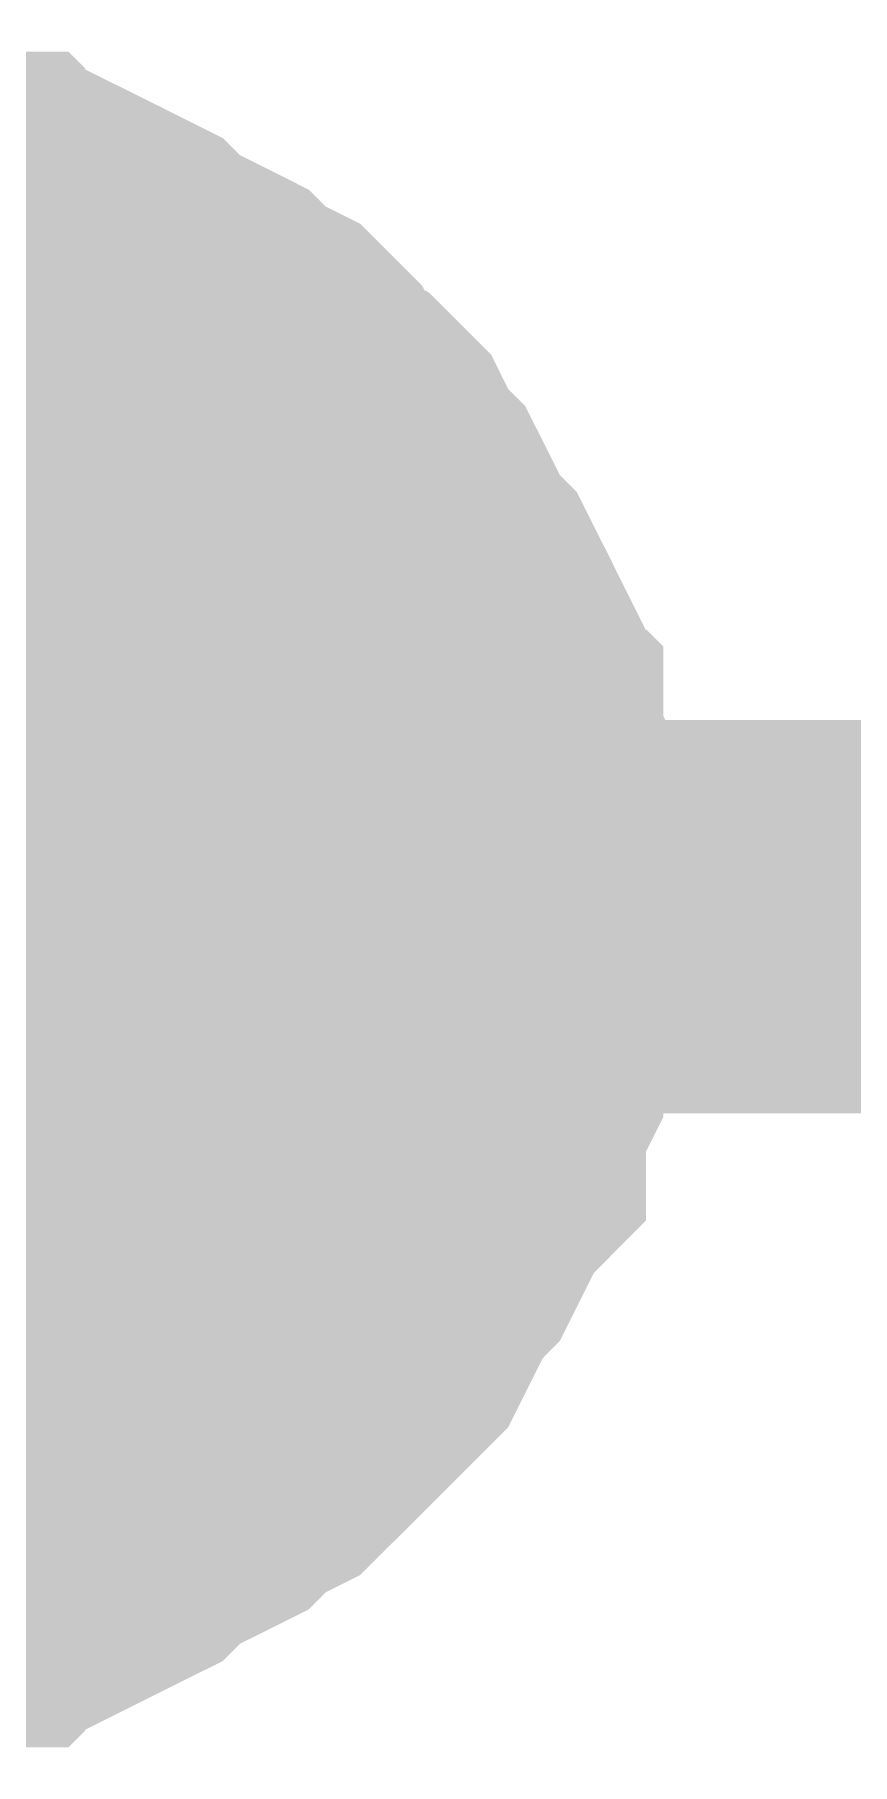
# Model space of a CAD drawing. Header units: inches. Extents: x 0 to 841, y 0 to 594.
# Drawn here: x 425.175 to 425.798, y 201.839 to 203.158 of the extents above; entities that cross this region are included whole.
import ezdxf

# ---------------------------------------------------------------- set-up
doc = ezdxf.new("R2010")
doc.units = ezdxf.units.IN
doc.layers.add('Sheet', color=255, linetype='Continuous')

msp = doc.modelspace()

# ---------------------------------------------------------------- linework, layer by layer
at = {"layer": 'Sheet'}
for points in [[(425.0076, 203.0084, 0.2997, 0.2997, 0), (425.0337, 203.0084, 0.2997, 0.2997, 0), (425.0599, 203.0084, 0.2997, 0.2997, 0), (425.086, 203.0084, 0.2997, 0.2997, 0), (425.1121, 202.9953, 0.2997, 0.2997, 0), (425.1383, 202.9953, 0.2997, 0.2997, 0), (425.1513, 202.9822, 0.2997, 0.2997, 0), (425.1774, 202.9822, 0.2997, 0.2997, 0), (425.2036, 202.9692, 0.2997, 0.2997, 0), (425.2297, 202.9561, 0.2997, 0.2997, 0), (425.2428, 202.943, 0.2997, 0.2997, 0), (425.2689, 202.93, 0.2997, 0.2997, 0), (425.295, 202.9169, 0.2997, 0.2997, 0), (425.3081, 202.9038, 0.2997, 0.2997, 0), (425.3342, 202.8908, 0.2997, 0.2997, 0), (425.3473, 202.8777, 0.2997, 0.2997, 0), (425.3604, 202.8516, 0.2997, 0.2997, 0), (425.3865, 202.8385, 0.2997, 0.2997, 0), (425.3996, 202.8254, 0.2997, 0.2997, 0), (425.4126, 202.7993, 0.2997, 0.2997, 0), (425.4257, 202.7862, 0.2997, 0.2997, 0), (425.4388, 202.7601, 0.2997, 0.2997, 0), (425.4518, 202.734, 0.2997, 0.2997, 0), (425.4649, 202.7209, 0.2997, 0.2997, 0), (425.478, 202.6948, 0.2997, 0.2997, 0), (425.491, 202.6687, 0.2997, 0.2997, 0), (425.491, 202.6425, 0.2997, 0.2997, 0), (425.5041, 202.6295, 0.2997, 0.2997, 0), (425.5041, 202.6033, 0.2997, 0.2997, 0), (425.5172, 202.5772, 0.2997, 0.2997, 0), (425.5172, 202.5511, 0.2997, 0.2997, 0), (425.5172, 202.5249, 0.2997, 0.2997, 0), (425.5172, 202.4988, 0.2997, 0.2997, 0)], [(425.0076, 203.0084, 0.2997, 0.2997, 0), (425.0337, 203.0084, 0.2997, 0.2997, 0), (425.0599, 203.0084, 0.2997, 0.2997, 0), (425.086, 203.0084, 0.2997, 0.2997, 0), (425.1121, 202.9953, 0.2997, 0.2997, 0), (425.1383, 202.9953, 0.2997, 0.2997, 0), (425.1513, 202.9822, 0.2997, 0.2997, 0), (425.1774, 202.9822, 0.2997, 0.2997, 0), (425.2036, 202.9692, 0.2997, 0.2997, 0), (425.2297, 202.9561, 0.2997, 0.2997, 0), (425.2428, 202.943, 0.2997, 0.2997, 0), (425.2689, 202.93, 0.2997, 0.2997, 0), (425.295, 202.9169, 0.2997, 0.2997, 0), (425.3081, 202.9038, 0.2997, 0.2997, 0), (425.3342, 202.8908, 0.2997, 0.2997, 0), (425.3473, 202.8777, 0.2997, 0.2997, 0), (425.3604, 202.8516, 0.2997, 0.2997, 0), (425.3865, 202.8385, 0.2997, 0.2997, 0), (425.3996, 202.8254, 0.2997, 0.2997, 0), (425.4126, 202.7993, 0.2997, 0.2997, 0), (425.4257, 202.7862, 0.2997, 0.2997, 0), (425.4388, 202.7601, 0.2997, 0.2997, 0), (425.4518, 202.734, 0.2997, 0.2997, 0), (425.4649, 202.7209, 0.2997, 0.2997, 0), (425.478, 202.6948, 0.2997, 0.2997, 0), (425.491, 202.6687, 0.2997, 0.2997, 0), (425.491, 202.6425, 0.2997, 0.2997, 0), (425.5041, 202.6295, 0.2997, 0.2997, 0), (425.5041, 202.6033, 0.2997, 0.2997, 0), (425.5172, 202.5772, 0.2997, 0.2997, 0), (425.5172, 202.5511, 0.2997, 0.2997, 0), (425.5172, 202.5249, 0.2997, 0.2997, 0), (425.5172, 202.4988, 0.2997, 0.2997, 0)], [(425.0076, 203.0084, 0.2997, 0.2997, 0), (425.0337, 203.0084, 0.2997, 0.2997, 0), (425.0599, 203.0084, 0.2997, 0.2997, 0), (425.086, 203.0084, 0.2997, 0.2997, 0), (425.1121, 202.9953, 0.2997, 0.2997, 0), (425.1383, 202.9953, 0.2997, 0.2997, 0), (425.1513, 202.9822, 0.2997, 0.2997, 0), (425.1774, 202.9822, 0.2997, 0.2997, 0), (425.2036, 202.9692, 0.2997, 0.2997, 0), (425.2297, 202.9561, 0.2997, 0.2997, 0), (425.2428, 202.943, 0.2997, 0.2997, 0), (425.2689, 202.93, 0.2997, 0.2997, 0), (425.295, 202.9169, 0.2997, 0.2997, 0), (425.3081, 202.9038, 0.2997, 0.2997, 0), (425.3342, 202.8908, 0.2997, 0.2997, 0), (425.3473, 202.8777, 0.2997, 0.2997, 0), (425.3604, 202.8516, 0.2997, 0.2997, 0), (425.3865, 202.8385, 0.2997, 0.2997, 0), (425.3996, 202.8254, 0.2997, 0.2997, 0), (425.4126, 202.7993, 0.2997, 0.2997, 0), (425.4257, 202.7862, 0.2997, 0.2997, 0), (425.4388, 202.7601, 0.2997, 0.2997, 0), (425.4518, 202.734, 0.2997, 0.2997, 0), (425.4649, 202.7209, 0.2997, 0.2997, 0), (425.478, 202.6948, 0.2997, 0.2997, 0), (425.491, 202.6687, 0.2997, 0.2997, 0), (425.491, 202.6425, 0.2997, 0.2997, 0), (425.5041, 202.6295, 0.2997, 0.2997, 0), (425.5041, 202.6033, 0.2997, 0.2997, 0), (425.5172, 202.5772, 0.2997, 0.2997, 0), (425.5172, 202.5511, 0.2997, 0.2997, 0), (425.5172, 202.5249, 0.2997, 0.2997, 0), (425.5172, 202.4988, 0.2997, 0.2997, 0)], [(425.0076, 203.0084, 0.2997, 0.2997, 0), (425.0337, 203.0084, 0.2997, 0.2997, 0), (425.0599, 203.0084, 0.2997, 0.2997, 0), (425.086, 203.0084, 0.2997, 0.2997, 0), (425.1121, 202.9953, 0.2997, 0.2997, 0), (425.1383, 202.9953, 0.2997, 0.2997, 0), (425.1513, 202.9822, 0.2997, 0.2997, 0), (425.1774, 202.9822, 0.2997, 0.2997, 0), (425.2036, 202.9692, 0.2997, 0.2997, 0), (425.2297, 202.9561, 0.2997, 0.2997, 0), (425.2428, 202.943, 0.2997, 0.2997, 0), (425.2689, 202.93, 0.2997, 0.2997, 0), (425.295, 202.9169, 0.2997, 0.2997, 0), (425.3081, 202.9038, 0.2997, 0.2997, 0), (425.3342, 202.8908, 0.2997, 0.2997, 0), (425.3473, 202.8777, 0.2997, 0.2997, 0), (425.3604, 202.8516, 0.2997, 0.2997, 0), (425.3865, 202.8385, 0.2997, 0.2997, 0), (425.3996, 202.8254, 0.2997, 0.2997, 0), (425.4126, 202.7993, 0.2997, 0.2997, 0), (425.4257, 202.7862, 0.2997, 0.2997, 0), (425.4388, 202.7601, 0.2997, 0.2997, 0), (425.4518, 202.734, 0.2997, 0.2997, 0), (425.4649, 202.7209, 0.2997, 0.2997, 0), (425.478, 202.6948, 0.2997, 0.2997, 0), (425.491, 202.6687, 0.2997, 0.2997, 0), (425.491, 202.6425, 0.2997, 0.2997, 0), (425.5041, 202.6295, 0.2997, 0.2997, 0), (425.5041, 202.6033, 0.2997, 0.2997, 0), (425.5172, 202.5772, 0.2997, 0.2997, 0), (425.5172, 202.5511, 0.2997, 0.2997, 0), (425.5172, 202.5249, 0.2997, 0.2997, 0), (425.5172, 202.4988, 0.2997, 0.2997, 0)], [(425.1121, 202.9953, 0.0991, 0.0991, 0), (425.1383, 202.9953, 0.0991, 0.0991, 0), (425.1513, 202.9822, 0.0991, 0.0991, 0), (425.1774, 202.9822, 0.0991, 0.0991, 0), (425.2036, 202.9692, 0.0991, 0.0991, 0), (425.2297, 202.9561, 0.0991, 0.0991, 0), (425.2428, 202.943, 0.0991, 0.0991, 0), (425.2689, 202.93, 0.0991, 0.0991, 0), (425.295, 202.9169, 0.0991, 0.0991, 0), (425.3081, 202.9038, 0.0991, 0.0991, 0), (425.3342, 202.8908, 0.0991, 0.0991, 0), (425.3473, 202.8777, 0.0991, 0.0991, 0), (425.3604, 202.8516, 0.0991, 0.0991, 0), (425.3865, 202.8385, 0.0991, 0.0991, 0), (425.3996, 202.8254, 0.0991, 0.0991, 0), (425.4126, 202.7993, 0.0991, 0.0991, 0), (425.4257, 202.7862, 0.0991, 0.0991, 0), (425.4388, 202.7601, 0.0991, 0.0991, 0), (425.4518, 202.734, 0.0991, 0.0991, 0), (425.4649, 202.7209, 0.0991, 0.0991, 0), (425.478, 202.6948, 0.0991, 0.0991, 0), (425.491, 202.6687, 0.0991, 0.0991, 0), (425.491, 202.6425, 0.0991, 0.0991, 0), (425.5041, 202.6295, 0.0991, 0.0991, 0), (425.5041, 202.6033, 0.0991, 0.0991, 0), (425.5172, 202.5772, 0.0991, 0.0991, 0), (425.5172, 202.5511, 0.0991, 0.0991, 0), (425.5172, 202.5249, 0.0991, 0.0991, 0), (425.5172, 202.4988, 0.0991, 0.0991, 0)], [(425.1121, 202.9953, 0.0991, 0.0991, 0), (425.1383, 202.9953, 0.0991, 0.0991, 0), (425.1513, 202.9822, 0.0991, 0.0991, 0), (425.1774, 202.9822, 0.0991, 0.0991, 0), (425.2036, 202.9692, 0.0991, 0.0991, 0), (425.2297, 202.9561, 0.0991, 0.0991, 0), (425.2428, 202.943, 0.0991, 0.0991, 0), (425.2689, 202.93, 0.0991, 0.0991, 0), (425.295, 202.9169, 0.0991, 0.0991, 0), (425.3081, 202.9038, 0.0991, 0.0991, 0), (425.3342, 202.8908, 0.0991, 0.0991, 0), (425.3473, 202.8777, 0.0991, 0.0991, 0), (425.3604, 202.8516, 0.0991, 0.0991, 0), (425.3865, 202.8385, 0.0991, 0.0991, 0), (425.3996, 202.8254, 0.0991, 0.0991, 0), (425.4126, 202.7993, 0.0991, 0.0991, 0), (425.4257, 202.7862, 0.0991, 0.0991, 0), (425.4388, 202.7601, 0.0991, 0.0991, 0), (425.4518, 202.734, 0.0991, 0.0991, 0), (425.4649, 202.7209, 0.0991, 0.0991, 0), (425.478, 202.6948, 0.0991, 0.0991, 0), (425.491, 202.6687, 0.0991, 0.0991, 0), (425.491, 202.6425, 0.0991, 0.0991, 0), (425.5041, 202.6295, 0.0991, 0.0991, 0), (425.5041, 202.6033, 0.0991, 0.0991, 0), (425.5172, 202.5772, 0.0991, 0.0991, 0), (425.5172, 202.5511, 0.0991, 0.0991, 0), (425.5172, 202.5249, 0.0991, 0.0991, 0), (425.5172, 202.4988, 0.0991, 0.0991, 0)], [(425.1121, 202.9953, 0.0991, 0.0991, 0), (425.1383, 202.9953, 0.0991, 0.0991, 0), (425.1513, 202.9822, 0.0991, 0.0991, 0), (425.1774, 202.9822, 0.0991, 0.0991, 0), (425.2036, 202.9692, 0.0991, 0.0991, 0), (425.2297, 202.9561, 0.0991, 0.0991, 0), (425.2428, 202.943, 0.0991, 0.0991, 0), (425.2689, 202.93, 0.0991, 0.0991, 0), (425.295, 202.9169, 0.0991, 0.0991, 0), (425.3081, 202.9038, 0.0991, 0.0991, 0), (425.3342, 202.8908, 0.0991, 0.0991, 0), (425.3473, 202.8777, 0.0991, 0.0991, 0), (425.3604, 202.8516, 0.0991, 0.0991, 0), (425.3865, 202.8385, 0.0991, 0.0991, 0), (425.3996, 202.8254, 0.0991, 0.0991, 0), (425.4126, 202.7993, 0.0991, 0.0991, 0), (425.4257, 202.7862, 0.0991, 0.0991, 0), (425.4388, 202.7601, 0.0991, 0.0991, 0), (425.4518, 202.734, 0.0991, 0.0991, 0), (425.4649, 202.7209, 0.0991, 0.0991, 0), (425.478, 202.6948, 0.0991, 0.0991, 0), (425.491, 202.6687, 0.0991, 0.0991, 0), (425.491, 202.6425, 0.0991, 0.0991, 0), (425.5041, 202.6295, 0.0991, 0.0991, 0), (425.5041, 202.6033, 0.0991, 0.0991, 0), (425.5172, 202.5772, 0.0991, 0.0991, 0), (425.5172, 202.5511, 0.0991, 0.0991, 0), (425.5172, 202.5249, 0.0991, 0.0991, 0), (425.5172, 202.4988, 0.0991, 0.0991, 0)], [(425.1121, 202.9953, 0.0991, 0.0991, 0), (425.1383, 202.9953, 0.0991, 0.0991, 0), (425.1513, 202.9822, 0.0991, 0.0991, 0), (425.1774, 202.9822, 0.0991, 0.0991, 0), (425.2036, 202.9692, 0.0991, 0.0991, 0), (425.2297, 202.9561, 0.0991, 0.0991, 0), (425.2428, 202.943, 0.0991, 0.0991, 0), (425.2689, 202.93, 0.0991, 0.0991, 0), (425.295, 202.9169, 0.0991, 0.0991, 0), (425.3081, 202.9038, 0.0991, 0.0991, 0), (425.3342, 202.8908, 0.0991, 0.0991, 0), (425.3473, 202.8777, 0.0991, 0.0991, 0), (425.3604, 202.8516, 0.0991, 0.0991, 0), (425.3865, 202.8385, 0.0991, 0.0991, 0), (425.3996, 202.8254, 0.0991, 0.0991, 0), (425.4126, 202.7993, 0.0991, 0.0991, 0), (425.4257, 202.7862, 0.0991, 0.0991, 0), (425.4388, 202.7601, 0.0991, 0.0991, 0), (425.4518, 202.734, 0.0991, 0.0991, 0), (425.4649, 202.7209, 0.0991, 0.0991, 0), (425.478, 202.6948, 0.0991, 0.0991, 0), (425.491, 202.6687, 0.0991, 0.0991, 0), (425.491, 202.6425, 0.0991, 0.0991, 0), (425.5041, 202.6295, 0.0991, 0.0991, 0), (425.5041, 202.6033, 0.0991, 0.0991, 0), (425.5172, 202.5772, 0.0991, 0.0991, 0), (425.5172, 202.5511, 0.0991, 0.0991, 0), (425.5172, 202.5249, 0.0991, 0.0991, 0), (425.5172, 202.4988, 0.0991, 0.0991, 0)], [(425.5172, 202.4988, 0.2997, 0.2997, 0), (425.5172, 202.4727, 0.2997, 0.2997, 0), (425.5172, 202.4466, 0.2997, 0.2997, 0), (425.5172, 202.4204, 0.2997, 0.2997, 0), (425.5041, 202.3943, 0.2997, 0.2997, 0), (425.5041, 202.3682, 0.2997, 0.2997, 0), (425.491, 202.342, 0.2997, 0.2997, 0), (425.491, 202.3159, 0.2997, 0.2997, 0), (425.478, 202.3028, 0.2997, 0.2997, 0), (425.4649, 202.2767, 0.2997, 0.2997, 0), (425.4518, 202.2506, 0.2997, 0.2997, 0), (425.4388, 202.2375, 0.2997, 0.2997, 0), (425.4257, 202.2114, 0.2997, 0.2997, 0), (425.4126, 202.1852, 0.2997, 0.2997, 0), (425.3996, 202.1722, 0.2997, 0.2997, 0), (425.3865, 202.1591, 0.2997, 0.2997, 0), (425.3604, 202.133, 0.2997, 0.2997, 0), (425.3473, 202.1199, 0.2997, 0.2997, 0), (425.3342, 202.1069, 0.2997, 0.2997, 0), (425.3081, 202.0938, 0.2997, 0.2997, 0), (425.295, 202.0807, 0.2997, 0.2997, 0), (425.2689, 202.0677, 0.2997, 0.2997, 0), (425.2428, 202.0546, 0.2997, 0.2997, 0), (425.2297, 202.0415, 0.2997, 0.2997, 0), (425.2036, 202.0285, 0.2997, 0.2997, 0), (425.1774, 202.0154, 0.2997, 0.2997, 0), (425.1513, 202.0154, 0.2997, 0.2997, 0), (425.1383, 202.0023, 0.2997, 0.2997, 0), (425.1121, 202.0023, 0.2997, 0.2997, 0), (425.086, 201.9893, 0.2997, 0.2997, 0), (425.0599, 201.9893, 0.2997, 0.2997, 0), (425.0337, 201.9893, 0.2997, 0.2997, 0), (425.0076, 201.9893, 0.2997, 0.2997, 0)], [(425.5172, 202.4988, 0.2997, 0.2997, 0), (425.5172, 202.4727, 0.2997, 0.2997, 0), (425.5172, 202.4466, 0.2997, 0.2997, 0), (425.5172, 202.4204, 0.2997, 0.2997, 0), (425.5041, 202.3943, 0.2997, 0.2997, 0), (425.5041, 202.3682, 0.2997, 0.2997, 0), (425.491, 202.342, 0.2997, 0.2997, 0), (425.491, 202.3159, 0.2997, 0.2997, 0), (425.478, 202.3028, 0.2997, 0.2997, 0), (425.4649, 202.2767, 0.2997, 0.2997, 0), (425.4518, 202.2506, 0.2997, 0.2997, 0), (425.4388, 202.2375, 0.2997, 0.2997, 0), (425.4257, 202.2114, 0.2997, 0.2997, 0), (425.4126, 202.1852, 0.2997, 0.2997, 0), (425.3996, 202.1722, 0.2997, 0.2997, 0), (425.3865, 202.1591, 0.2997, 0.2997, 0), (425.3604, 202.133, 0.2997, 0.2997, 0), (425.3473, 202.1199, 0.2997, 0.2997, 0), (425.3342, 202.1069, 0.2997, 0.2997, 0), (425.3081, 202.0938, 0.2997, 0.2997, 0), (425.295, 202.0807, 0.2997, 0.2997, 0), (425.2689, 202.0677, 0.2997, 0.2997, 0), (425.2428, 202.0546, 0.2997, 0.2997, 0), (425.2297, 202.0415, 0.2997, 0.2997, 0), (425.2036, 202.0285, 0.2997, 0.2997, 0), (425.1774, 202.0154, 0.2997, 0.2997, 0), (425.1513, 202.0154, 0.2997, 0.2997, 0), (425.1383, 202.0023, 0.2997, 0.2997, 0), (425.1121, 202.0023, 0.2997, 0.2997, 0), (425.086, 201.9893, 0.2997, 0.2997, 0), (425.0599, 201.9893, 0.2997, 0.2997, 0), (425.0337, 201.9893, 0.2997, 0.2997, 0), (425.0076, 201.9893, 0.2997, 0.2997, 0)], [(425.5172, 202.4988, 0.2997, 0.2997, 0), (425.5172, 202.4727, 0.2997, 0.2997, 0), (425.5172, 202.4466, 0.2997, 0.2997, 0), (425.5172, 202.4204, 0.2997, 0.2997, 0), (425.5041, 202.3943, 0.2997, 0.2997, 0), (425.5041, 202.3682, 0.2997, 0.2997, 0), (425.491, 202.342, 0.2997, 0.2997, 0), (425.491, 202.3159, 0.2997, 0.2997, 0), (425.478, 202.3028, 0.2997, 0.2997, 0), (425.4649, 202.2767, 0.2997, 0.2997, 0), (425.4518, 202.2506, 0.2997, 0.2997, 0), (425.4388, 202.2375, 0.2997, 0.2997, 0), (425.4257, 202.2114, 0.2997, 0.2997, 0), (425.4126, 202.1852, 0.2997, 0.2997, 0), (425.3996, 202.1722, 0.2997, 0.2997, 0), (425.3865, 202.1591, 0.2997, 0.2997, 0), (425.3604, 202.133, 0.2997, 0.2997, 0), (425.3473, 202.1199, 0.2997, 0.2997, 0), (425.3342, 202.1069, 0.2997, 0.2997, 0), (425.3081, 202.0938, 0.2997, 0.2997, 0), (425.295, 202.0807, 0.2997, 0.2997, 0), (425.2689, 202.0677, 0.2997, 0.2997, 0), (425.2428, 202.0546, 0.2997, 0.2997, 0), (425.2297, 202.0415, 0.2997, 0.2997, 0), (425.2036, 202.0285, 0.2997, 0.2997, 0), (425.1774, 202.0154, 0.2997, 0.2997, 0), (425.1513, 202.0154, 0.2997, 0.2997, 0), (425.1383, 202.0023, 0.2997, 0.2997, 0), (425.1121, 202.0023, 0.2997, 0.2997, 0), (425.086, 201.9893, 0.2997, 0.2997, 0), (425.0599, 201.9893, 0.2997, 0.2997, 0), (425.0337, 201.9893, 0.2997, 0.2997, 0), (425.0076, 201.9893, 0.2997, 0.2997, 0)], [(425.5172, 202.4988, 0.2997, 0.2997, 0), (425.5172, 202.4727, 0.2997, 0.2997, 0), (425.5172, 202.4466, 0.2997, 0.2997, 0), (425.5172, 202.4204, 0.2997, 0.2997, 0), (425.5041, 202.3943, 0.2997, 0.2997, 0), (425.5041, 202.3682, 0.2997, 0.2997, 0), (425.491, 202.342, 0.2997, 0.2997, 0), (425.491, 202.3159, 0.2997, 0.2997, 0), (425.478, 202.3028, 0.2997, 0.2997, 0), (425.4649, 202.2767, 0.2997, 0.2997, 0), (425.4518, 202.2506, 0.2997, 0.2997, 0), (425.4388, 202.2375, 0.2997, 0.2997, 0), (425.4257, 202.2114, 0.2997, 0.2997, 0), (425.4126, 202.1852, 0.2997, 0.2997, 0), (425.3996, 202.1722, 0.2997, 0.2997, 0), (425.3865, 202.1591, 0.2997, 0.2997, 0), (425.3604, 202.133, 0.2997, 0.2997, 0), (425.3473, 202.1199, 0.2997, 0.2997, 0), (425.3342, 202.1069, 0.2997, 0.2997, 0), (425.3081, 202.0938, 0.2997, 0.2997, 0), (425.295, 202.0807, 0.2997, 0.2997, 0), (425.2689, 202.0677, 0.2997, 0.2997, 0), (425.2428, 202.0546, 0.2997, 0.2997, 0), (425.2297, 202.0415, 0.2997, 0.2997, 0), (425.2036, 202.0285, 0.2997, 0.2997, 0), (425.1774, 202.0154, 0.2997, 0.2997, 0), (425.1513, 202.0154, 0.2997, 0.2997, 0), (425.1383, 202.0023, 0.2997, 0.2997, 0), (425.1121, 202.0023, 0.2997, 0.2997, 0), (425.086, 201.9893, 0.2997, 0.2997, 0), (425.0599, 201.9893, 0.2997, 0.2997, 0), (425.0337, 201.9893, 0.2997, 0.2997, 0), (425.0076, 201.9893, 0.2997, 0.2997, 0)], [(425.5172, 202.4988, 0.2997, 0.2997, 0), (425.5172, 202.4988, 0.2997, 0.2997, 0), (425.5172, 202.4988, 0.2997, 0.2997, 0), (425.5172, 202.4988, 0.2997, 0.2997, 0), (425.5172, 202.4988, 0.2997, 0.2997, 0), (425.5172, 202.4988, 0.2997, 0.2997, 0), (425.5172, 202.4988, 0.2997, 0.2997, 0), (425.5172, 202.4988, 0.2997, 0.2997, 0), (425.5172, 202.4988, 0.2997, 0.2997, 0), (425.5172, 202.4988, 0.2997, 0.2997, 0), (425.5172, 202.4988, 0.2997, 0.2997, 0), (425.5172, 202.4988, 0.2997, 0.2997, 0), (425.5172, 202.4988, 0.2997, 0.2997, 0), (425.5172, 202.4988, 0.2997, 0.2997, 0), (425.5172, 202.4988, 0.2997, 0.2997, 0), (425.5172, 202.4988, 0.2997, 0.2997, 0), (425.5172, 202.4988, 0.2997, 0.2997, 0), (425.5172, 202.4988, 0.2997, 0.2997, 0), (425.5172, 202.4988, 0.2997, 0.2997, 0), (425.5172, 202.4988, 0.2997, 0.2997, 0), (425.5172, 202.4988, 0.2997, 0.2997, 0), (425.5172, 202.4988, 0.2997, 0.2997, 0), (425.5172, 202.4988, 0.2997, 0.2997, 0), (425.5172, 202.4988, 0.2997, 0.2997, 0), (425.5172, 202.4988, 0.2997, 0.2997, 0), (425.5172, 202.4988, 0.2997, 0.2997, 0), (425.5172, 202.4988, 0.2997, 0.2997, 0), (425.5172, 202.4988, 0.2997, 0.2997, 0), (425.5172, 202.4988, 0.2997, 0.2997, 0), (425.5172, 202.4988, 0.2997, 0.2997, 0), (425.5172, 202.4988, 0.2997, 0.2997, 0), (425.5172, 202.4988, 0.2997, 0.2997, 0), (425.5172, 202.4988, 0.2997, 0.2997, 0)], [(425.5172, 202.4988, 0.2997, 0.2997, 0), (425.5172, 202.4988, 0.2997, 0.2997, 0)], [(425.5172, 202.4988, 0.2997, 0.2997, 0), (425.5172, 202.4988, 0.2997, 0.2997, 0), (425.5172, 202.4988, 0.2997, 0.2997, 0), (425.5172, 202.4988, 0.2997, 0.2997, 0), (425.5172, 202.4988, 0.2997, 0.2997, 0), (425.5172, 202.4988, 0.2997, 0.2997, 0), (425.5172, 202.4988, 0.2997, 0.2997, 0), (425.5172, 202.4988, 0.2997, 0.2997, 0), (425.5172, 202.4988, 0.2997, 0.2997, 0), (425.5172, 202.4988, 0.2997, 0.2997, 0), (425.5172, 202.4988, 0.2997, 0.2997, 0), (425.5172, 202.4988, 0.2997, 0.2997, 0), (425.5172, 202.4988, 0.2997, 0.2997, 0), (425.5172, 202.4988, 0.2997, 0.2997, 0), (425.5172, 202.4988, 0.2997, 0.2997, 0), (425.5172, 202.4988, 0.2997, 0.2997, 0), (425.5172, 202.4988, 0.2997, 0.2997, 0), (425.5172, 202.4988, 0.2997, 0.2997, 0), (425.5172, 202.4988, 0.2997, 0.2997, 0), (425.5172, 202.4988, 0.2997, 0.2997, 0), (425.5172, 202.4988, 0.2997, 0.2997, 0), (425.5172, 202.4988, 0.2997, 0.2997, 0), (425.5172, 202.4988, 0.2997, 0.2997, 0), (425.5172, 202.4988, 0.2997, 0.2997, 0), (425.5172, 202.4988, 0.2997, 0.2997, 0), (425.5172, 202.4988, 0.2997, 0.2997, 0), (425.5172, 202.4988, 0.2997, 0.2997, 0), (425.5172, 202.4988, 0.2997, 0.2997, 0), (425.5172, 202.4988, 0.2997, 0.2997, 0), (425.5172, 202.4988, 0.2997, 0.2997, 0), (425.5172, 202.4988, 0.2997, 0.2997, 0), (425.5172, 202.4988, 0.2997, 0.2997, 0), (425.5172, 202.4988, 0.2997, 0.2997, 0)], [(425.5172, 202.4988, 0.2997, 0.2997, 0), (425.5172, 202.4988, 0.2997, 0.2997, 0)], [(425.5172, 202.4988, 0.2997, 0.2997, 0), (425.5172, 202.4988, 0.2997, 0.2997, 0), (425.5172, 202.4988, 0.2997, 0.2997, 0), (425.5172, 202.4988, 0.2997, 0.2997, 0), (425.5172, 202.4988, 0.2997, 0.2997, 0), (425.5172, 202.4988, 0.2997, 0.2997, 0), (425.5172, 202.4988, 0.2997, 0.2997, 0), (425.5172, 202.4988, 0.2997, 0.2997, 0), (425.5172, 202.4988, 0.2997, 0.2997, 0), (425.5172, 202.4988, 0.2997, 0.2997, 0), (425.5172, 202.4988, 0.2997, 0.2997, 0), (425.5172, 202.4988, 0.2997, 0.2997, 0), (425.5172, 202.4988, 0.2997, 0.2997, 0), (425.5172, 202.4988, 0.2997, 0.2997, 0), (425.5172, 202.4988, 0.2997, 0.2997, 0), (425.5172, 202.4988, 0.2997, 0.2997, 0), (425.5172, 202.4988, 0.2997, 0.2997, 0), (425.5172, 202.4988, 0.2997, 0.2997, 0), (425.5172, 202.4988, 0.2997, 0.2997, 0), (425.5172, 202.4988, 0.2997, 0.2997, 0), (425.5172, 202.4988, 0.2997, 0.2997, 0), (425.5172, 202.4988, 0.2997, 0.2997, 0), (425.5172, 202.4988, 0.2997, 0.2997, 0), (425.5172, 202.4988, 0.2997, 0.2997, 0), (425.5172, 202.4988, 0.2997, 0.2997, 0), (425.5172, 202.4988, 0.2997, 0.2997, 0), (425.5172, 202.4988, 0.2997, 0.2997, 0), (425.5172, 202.4988, 0.2997, 0.2997, 0), (425.5172, 202.4988, 0.2997, 0.2997, 0), (425.5172, 202.4988, 0.2997, 0.2997, 0), (425.5172, 202.4988, 0.2997, 0.2997, 0), (425.5172, 202.4988, 0.2997, 0.2997, 0), (425.5172, 202.4988, 0.2997, 0.2997, 0)], [(425.5172, 202.4988, 0.2997, 0.2997, 0), (425.5172, 202.4988, 0.2997, 0.2997, 0)], [(425.5172, 202.4988, 0.2997, 0.2997, 0), (425.5172, 202.4988, 0.2997, 0.2997, 0), (425.5172, 202.4988, 0.2997, 0.2997, 0), (425.5172, 202.4988, 0.2997, 0.2997, 0), (425.5172, 202.4988, 0.2997, 0.2997, 0), (425.5172, 202.4988, 0.2997, 0.2997, 0), (425.5172, 202.4988, 0.2997, 0.2997, 0), (425.5172, 202.4988, 0.2997, 0.2997, 0), (425.5172, 202.4988, 0.2997, 0.2997, 0), (425.5172, 202.4988, 0.2997, 0.2997, 0), (425.5172, 202.4988, 0.2997, 0.2997, 0), (425.5172, 202.4988, 0.2997, 0.2997, 0), (425.5172, 202.4988, 0.2997, 0.2997, 0), (425.5172, 202.4988, 0.2997, 0.2997, 0), (425.5172, 202.4988, 0.2997, 0.2997, 0), (425.5172, 202.4988, 0.2997, 0.2997, 0), (425.5172, 202.4988, 0.2997, 0.2997, 0), (425.5172, 202.4988, 0.2997, 0.2997, 0), (425.5172, 202.4988, 0.2997, 0.2997, 0), (425.5172, 202.4988, 0.2997, 0.2997, 0), (425.5172, 202.4988, 0.2997, 0.2997, 0), (425.5172, 202.4988, 0.2997, 0.2997, 0), (425.5172, 202.4988, 0.2997, 0.2997, 0), (425.5172, 202.4988, 0.2997, 0.2997, 0), (425.5172, 202.4988, 0.2997, 0.2997, 0), (425.5172, 202.4988, 0.2997, 0.2997, 0), (425.5172, 202.4988, 0.2997, 0.2997, 0), (425.5172, 202.4988, 0.2997, 0.2997, 0), (425.5172, 202.4988, 0.2997, 0.2997, 0), (425.5172, 202.4988, 0.2997, 0.2997, 0), (425.5172, 202.4988, 0.2997, 0.2997, 0), (425.5172, 202.4988, 0.2997, 0.2997, 0), (425.5172, 202.4988, 0.2997, 0.2997, 0)], [(425.5172, 202.4988, 0.2997, 0.2997, 0), (425.5172, 202.4988, 0.2997, 0.2997, 0)], [(445.0109, 202.4857, 0.2997, 0.2997, 0), (435.0027, 202.4857, 0.2997, 0.2997, 0), (425.0207, 202.4857, 0.2997, 0.2997, 0), (422.5121, 202.4857, 0.2997, 0.2997, 0)], [(425.5172, 202.4988, 0.0991, 0.0991, 0), (425.5172, 202.4727, 0.0991, 0.0991, 0), (425.5172, 202.4466, 0.0991, 0.0991, 0), (425.5172, 202.4204, 0.0991, 0.0991, 0), (425.5041, 202.3943, 0.0991, 0.0991, 0), (425.5041, 202.3682, 0.0991, 0.0991, 0), (425.491, 202.342, 0.0991, 0.0991, 0), (425.491, 202.3159, 0.0991, 0.0991, 0), (425.478, 202.3028, 0.0991, 0.0991, 0), (425.4649, 202.2767, 0.0991, 0.0991, 0), (425.4518, 202.2506, 0.0991, 0.0991, 0), (425.4388, 202.2375, 0.0991, 0.0991, 0), (425.4257, 202.2114, 0.0991, 0.0991, 0), (425.4126, 202.1852, 0.0991, 0.0991, 0), (425.3996, 202.1722, 0.0991, 0.0991, 0), (425.3865, 202.1591, 0.0991, 0.0991, 0), (425.3604, 202.133, 0.0991, 0.0991, 0), (425.3473, 202.1199, 0.0991, 0.0991, 0), (425.3342, 202.1069, 0.0991, 0.0991, 0), (425.3081, 202.0938, 0.0991, 0.0991, 0), (425.295, 202.0807, 0.0991, 0.0991, 0), (425.2689, 202.0677, 0.0991, 0.0991, 0), (425.2428, 202.0546, 0.0991, 0.0991, 0), (425.2297, 202.0415, 0.0991, 0.0991, 0), (425.2036, 202.0285, 0.0991, 0.0991, 0), (425.1774, 202.0154, 0.0991, 0.0991, 0), (425.1513, 202.0154, 0.0991, 0.0991, 0), (425.1383, 202.0023, 0.0991, 0.0991, 0), (425.1121, 202.0023, 0.0991, 0.0991, 0)], [(425.5172, 202.4988, 0.0991, 0.0991, 0), (425.5172, 202.4727, 0.0991, 0.0991, 0), (425.5172, 202.4466, 0.0991, 0.0991, 0), (425.5172, 202.4204, 0.0991, 0.0991, 0), (425.5041, 202.3943, 0.0991, 0.0991, 0), (425.5041, 202.3682, 0.0991, 0.0991, 0), (425.491, 202.342, 0.0991, 0.0991, 0), (425.491, 202.3159, 0.0991, 0.0991, 0), (425.478, 202.3028, 0.0991, 0.0991, 0), (425.4649, 202.2767, 0.0991, 0.0991, 0), (425.4518, 202.2506, 0.0991, 0.0991, 0), (425.4388, 202.2375, 0.0991, 0.0991, 0), (425.4257, 202.2114, 0.0991, 0.0991, 0), (425.4126, 202.1852, 0.0991, 0.0991, 0), (425.3996, 202.1722, 0.0991, 0.0991, 0), (425.3865, 202.1591, 0.0991, 0.0991, 0), (425.3604, 202.133, 0.0991, 0.0991, 0), (425.3473, 202.1199, 0.0991, 0.0991, 0), (425.3342, 202.1069, 0.0991, 0.0991, 0), (425.3081, 202.0938, 0.0991, 0.0991, 0), (425.295, 202.0807, 0.0991, 0.0991, 0), (425.2689, 202.0677, 0.0991, 0.0991, 0), (425.2428, 202.0546, 0.0991, 0.0991, 0), (425.2297, 202.0415, 0.0991, 0.0991, 0), (425.2036, 202.0285, 0.0991, 0.0991, 0), (425.1774, 202.0154, 0.0991, 0.0991, 0), (425.1513, 202.0154, 0.0991, 0.0991, 0), (425.1383, 202.0023, 0.0991, 0.0991, 0), (425.1121, 202.0023, 0.0991, 0.0991, 0)], [(425.5172, 202.4988, 0.0991, 0.0991, 0), (425.5172, 202.4727, 0.0991, 0.0991, 0), (425.5172, 202.4466, 0.0991, 0.0991, 0), (425.5172, 202.4204, 0.0991, 0.0991, 0), (425.5041, 202.3943, 0.0991, 0.0991, 0), (425.5041, 202.3682, 0.0991, 0.0991, 0), (425.491, 202.342, 0.0991, 0.0991, 0), (425.491, 202.3159, 0.0991, 0.0991, 0), (425.478, 202.3028, 0.0991, 0.0991, 0), (425.4649, 202.2767, 0.0991, 0.0991, 0), (425.4518, 202.2506, 0.0991, 0.0991, 0), (425.4388, 202.2375, 0.0991, 0.0991, 0), (425.4257, 202.2114, 0.0991, 0.0991, 0), (425.4126, 202.1852, 0.0991, 0.0991, 0), (425.3996, 202.1722, 0.0991, 0.0991, 0), (425.3865, 202.1591, 0.0991, 0.0991, 0), (425.3604, 202.133, 0.0991, 0.0991, 0), (425.3473, 202.1199, 0.0991, 0.0991, 0), (425.3342, 202.1069, 0.0991, 0.0991, 0), (425.3081, 202.0938, 0.0991, 0.0991, 0), (425.295, 202.0807, 0.0991, 0.0991, 0), (425.2689, 202.0677, 0.0991, 0.0991, 0), (425.2428, 202.0546, 0.0991, 0.0991, 0), (425.2297, 202.0415, 0.0991, 0.0991, 0), (425.2036, 202.0285, 0.0991, 0.0991, 0), (425.1774, 202.0154, 0.0991, 0.0991, 0), (425.1513, 202.0154, 0.0991, 0.0991, 0), (425.1383, 202.0023, 0.0991, 0.0991, 0), (425.1121, 202.0023, 0.0991, 0.0991, 0)], [(425.5172, 202.4988, 0.0991, 0.0991, 0), (425.5172, 202.4727, 0.0991, 0.0991, 0), (425.5172, 202.4466, 0.0991, 0.0991, 0), (425.5172, 202.4204, 0.0991, 0.0991, 0), (425.5041, 202.3943, 0.0991, 0.0991, 0), (425.5041, 202.3682, 0.0991, 0.0991, 0), (425.491, 202.342, 0.0991, 0.0991, 0), (425.491, 202.3159, 0.0991, 0.0991, 0), (425.478, 202.3028, 0.0991, 0.0991, 0), (425.4649, 202.2767, 0.0991, 0.0991, 0), (425.4518, 202.2506, 0.0991, 0.0991, 0), (425.4388, 202.2375, 0.0991, 0.0991, 0), (425.4257, 202.2114, 0.0991, 0.0991, 0), (425.4126, 202.1852, 0.0991, 0.0991, 0), (425.3996, 202.1722, 0.0991, 0.0991, 0), (425.3865, 202.1591, 0.0991, 0.0991, 0), (425.3604, 202.133, 0.0991, 0.0991, 0), (425.3473, 202.1199, 0.0991, 0.0991, 0), (425.3342, 202.1069, 0.0991, 0.0991, 0), (425.3081, 202.0938, 0.0991, 0.0991, 0), (425.295, 202.0807, 0.0991, 0.0991, 0), (425.2689, 202.0677, 0.0991, 0.0991, 0), (425.2428, 202.0546, 0.0991, 0.0991, 0), (425.2297, 202.0415, 0.0991, 0.0991, 0), (425.2036, 202.0285, 0.0991, 0.0991, 0), (425.1774, 202.0154, 0.0991, 0.0991, 0), (425.1513, 202.0154, 0.0991, 0.0991, 0), (425.1383, 202.0023, 0.0991, 0.0991, 0), (425.1121, 202.0023, 0.0991, 0.0991, 0)], [(425.5172, 202.4988, 0.0991, 0.0991, 0), (425.5172, 202.4988, 0.0991, 0.0991, 0), (425.5172, 202.4988, 0.0991, 0.0991, 0), (425.5172, 202.4988, 0.0991, 0.0991, 0), (425.5172, 202.4988, 0.0991, 0.0991, 0), (425.5172, 202.4988, 0.0991, 0.0991, 0), (425.5172, 202.4988, 0.0991, 0.0991, 0), (425.5172, 202.4988, 0.0991, 0.0991, 0), (425.5172, 202.4988, 0.0991, 0.0991, 0), (425.5172, 202.4988, 0.0991, 0.0991, 0), (425.5172, 202.4988, 0.0991, 0.0991, 0), (425.5172, 202.4988, 0.0991, 0.0991, 0), (425.5172, 202.4988, 0.0991, 0.0991, 0), (425.5172, 202.4988, 0.0991, 0.0991, 0), (425.5172, 202.4988, 0.0991, 0.0991, 0), (425.5172, 202.4988, 0.0991, 0.0991, 0), (425.5172, 202.4988, 0.0991, 0.0991, 0), (425.5172, 202.4988, 0.0991, 0.0991, 0), (425.5172, 202.4988, 0.0991, 0.0991, 0), (425.5172, 202.4988, 0.0991, 0.0991, 0), (425.5172, 202.4988, 0.0991, 0.0991, 0), (425.5172, 202.4988, 0.0991, 0.0991, 0), (425.5172, 202.4988, 0.0991, 0.0991, 0), (425.5172, 202.4988, 0.0991, 0.0991, 0), (425.5172, 202.4988, 0.0991, 0.0991, 0), (425.5172, 202.4988, 0.0991, 0.0991, 0), (425.5172, 202.4988, 0.0991, 0.0991, 0), (425.5172, 202.4988, 0.0991, 0.0991, 0), (425.5172, 202.4988, 0.0991, 0.0991, 0), (425.5172, 202.4988, 0.0991, 0.0991, 0), (425.5172, 202.4988, 0.0991, 0.0991, 0), (425.5172, 202.4988, 0.0991, 0.0991, 0), (425.5172, 202.4988, 0.0991, 0.0991, 0)], [(425.5172, 202.4988, 0.0991, 0.0991, 0), (425.5172, 202.4988, 0.0991, 0.0991, 0)], [(425.5172, 202.4988, 0.0991, 0.0991, 0), (425.5172, 202.4988, 0.0991, 0.0991, 0), (425.5172, 202.4988, 0.0991, 0.0991, 0), (425.5172, 202.4988, 0.0991, 0.0991, 0), (425.5172, 202.4988, 0.0991, 0.0991, 0), (425.5172, 202.4988, 0.0991, 0.0991, 0), (425.5172, 202.4988, 0.0991, 0.0991, 0), (425.5172, 202.4988, 0.0991, 0.0991, 0), (425.5172, 202.4988, 0.0991, 0.0991, 0), (425.5172, 202.4988, 0.0991, 0.0991, 0), (425.5172, 202.4988, 0.0991, 0.0991, 0), (425.5172, 202.4988, 0.0991, 0.0991, 0), (425.5172, 202.4988, 0.0991, 0.0991, 0), (425.5172, 202.4988, 0.0991, 0.0991, 0), (425.5172, 202.4988, 0.0991, 0.0991, 0), (425.5172, 202.4988, 0.0991, 0.0991, 0), (425.5172, 202.4988, 0.0991, 0.0991, 0), (425.5172, 202.4988, 0.0991, 0.0991, 0), (425.5172, 202.4988, 0.0991, 0.0991, 0), (425.5172, 202.4988, 0.0991, 0.0991, 0), (425.5172, 202.4988, 0.0991, 0.0991, 0), (425.5172, 202.4988, 0.0991, 0.0991, 0), (425.5172, 202.4988, 0.0991, 0.0991, 0), (425.5172, 202.4988, 0.0991, 0.0991, 0), (425.5172, 202.4988, 0.0991, 0.0991, 0), (425.5172, 202.4988, 0.0991, 0.0991, 0), (425.5172, 202.4988, 0.0991, 0.0991, 0), (425.5172, 202.4988, 0.0991, 0.0991, 0), (425.5172, 202.4988, 0.0991, 0.0991, 0), (425.5172, 202.4988, 0.0991, 0.0991, 0), (425.5172, 202.4988, 0.0991, 0.0991, 0), (425.5172, 202.4988, 0.0991, 0.0991, 0), (425.5172, 202.4988, 0.0991, 0.0991, 0)], [(425.5172, 202.4988, 0.0991, 0.0991, 0), (425.5172, 202.4988, 0.0991, 0.0991, 0)], [(425.5172, 202.4988, 0.0991, 0.0991, 0), (425.5172, 202.4988, 0.0991, 0.0991, 0), (425.5172, 202.4988, 0.0991, 0.0991, 0), (425.5172, 202.4988, 0.0991, 0.0991, 0), (425.5172, 202.4988, 0.0991, 0.0991, 0), (425.5172, 202.4988, 0.0991, 0.0991, 0), (425.5172, 202.4988, 0.0991, 0.0991, 0), (425.5172, 202.4988, 0.0991, 0.0991, 0), (425.5172, 202.4988, 0.0991, 0.0991, 0), (425.5172, 202.4988, 0.0991, 0.0991, 0), (425.5172, 202.4988, 0.0991, 0.0991, 0), (425.5172, 202.4988, 0.0991, 0.0991, 0), (425.5172, 202.4988, 0.0991, 0.0991, 0), (425.5172, 202.4988, 0.0991, 0.0991, 0), (425.5172, 202.4988, 0.0991, 0.0991, 0), (425.5172, 202.4988, 0.0991, 0.0991, 0), (425.5172, 202.4988, 0.0991, 0.0991, 0), (425.5172, 202.4988, 0.0991, 0.0991, 0), (425.5172, 202.4988, 0.0991, 0.0991, 0), (425.5172, 202.4988, 0.0991, 0.0991, 0), (425.5172, 202.4988, 0.0991, 0.0991, 0), (425.5172, 202.4988, 0.0991, 0.0991, 0), (425.5172, 202.4988, 0.0991, 0.0991, 0), (425.5172, 202.4988, 0.0991, 0.0991, 0), (425.5172, 202.4988, 0.0991, 0.0991, 0), (425.5172, 202.4988, 0.0991, 0.0991, 0), (425.5172, 202.4988, 0.0991, 0.0991, 0), (425.5172, 202.4988, 0.0991, 0.0991, 0), (425.5172, 202.4988, 0.0991, 0.0991, 0), (425.5172, 202.4988, 0.0991, 0.0991, 0), (425.5172, 202.4988, 0.0991, 0.0991, 0), (425.5172, 202.4988, 0.0991, 0.0991, 0), (425.5172, 202.4988, 0.0991, 0.0991, 0)], [(425.5172, 202.4988, 0.0991, 0.0991, 0), (425.5172, 202.4988, 0.0991, 0.0991, 0)], [(425.5172, 202.4988, 0.0991, 0.0991, 0), (425.5172, 202.4988, 0.0991, 0.0991, 0), (425.5172, 202.4988, 0.0991, 0.0991, 0), (425.5172, 202.4988, 0.0991, 0.0991, 0), (425.5172, 202.4988, 0.0991, 0.0991, 0), (425.5172, 202.4988, 0.0991, 0.0991, 0), (425.5172, 202.4988, 0.0991, 0.0991, 0), (425.5172, 202.4988, 0.0991, 0.0991, 0), (425.5172, 202.4988, 0.0991, 0.0991, 0), (425.5172, 202.4988, 0.0991, 0.0991, 0), (425.5172, 202.4988, 0.0991, 0.0991, 0), (425.5172, 202.4988, 0.0991, 0.0991, 0), (425.5172, 202.4988, 0.0991, 0.0991, 0), (425.5172, 202.4988, 0.0991, 0.0991, 0), (425.5172, 202.4988, 0.0991, 0.0991, 0), (425.5172, 202.4988, 0.0991, 0.0991, 0), (425.5172, 202.4988, 0.0991, 0.0991, 0), (425.5172, 202.4988, 0.0991, 0.0991, 0), (425.5172, 202.4988, 0.0991, 0.0991, 0), (425.5172, 202.4988, 0.0991, 0.0991, 0), (425.5172, 202.4988, 0.0991, 0.0991, 0), (425.5172, 202.4988, 0.0991, 0.0991, 0), (425.5172, 202.4988, 0.0991, 0.0991, 0), (425.5172, 202.4988, 0.0991, 0.0991, 0), (425.5172, 202.4988, 0.0991, 0.0991, 0), (425.5172, 202.4988, 0.0991, 0.0991, 0), (425.5172, 202.4988, 0.0991, 0.0991, 0), (425.5172, 202.4988, 0.0991, 0.0991, 0), (425.5172, 202.4988, 0.0991, 0.0991, 0), (425.5172, 202.4988, 0.0991, 0.0991, 0), (425.5172, 202.4988, 0.0991, 0.0991, 0), (425.5172, 202.4988, 0.0991, 0.0991, 0), (425.5172, 202.4988, 0.0991, 0.0991, 0)], [(425.5172, 202.4988, 0.0991, 0.0991, 0), (425.5172, 202.4988, 0.0991, 0.0991, 0)]]:
    msp.add_lwpolyline(points, format="xyseb", dxfattribs=at)
msp.add_lwpolyline([(424.746, 202.5, 0.508, 0.508, 1), (425.254, 202.5, 0.508, 0.508, 1)], format="xyseb", close=True, dxfattribs=at)

doc.saveas('drawing.dxf')
